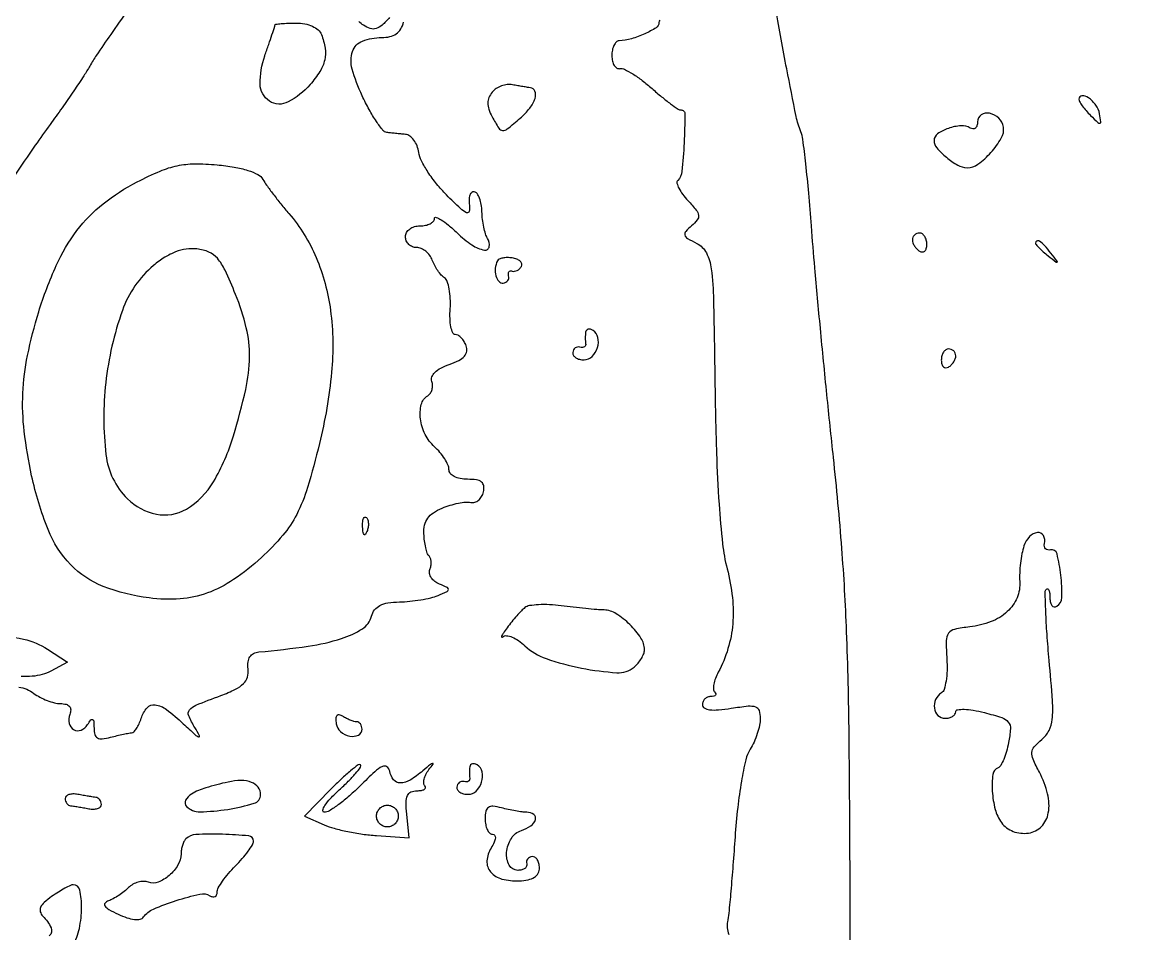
# Model space of a CAD drawing. Extents: x 0 to 5034, y 0 to 2560.
# Drawn here: x 2463.1 to 2616.8, y 1489.2 to 1615.1 of the extents above; entities that cross this region are included whole.
import ezdxf

# ---------------------------------------------------------------- set-up
doc = ezdxf.new("R2010")
doc.units = 0

msp = doc.modelspace()

# ---------------------------------------------------------------- linework, layer by layer
for points in [[(2456.480942, 1621, 0.000005), (2458.61724, 1624.110682, 0.000002), (2461.404255, 1628.169004, 0.000002), (2464.338546, 1632.441864, 0.000003), (2466.972495, 1636.277459, 0.003077)], [(2477.655059, 1616.795527, 0.00327), (2475.28993, 1613.426692, 0.002922), (2473.322871, 1610.549751, 0.019242), (2472.403002, 1609.067435, -0.015669), (2471.582445, 1607.723826, -0.004186), (2470.192378, 1605.638559, -0.004239), (2468.571762, 1603.294015, -0.004363), (2466.927042, 1601, 0.00569), (2464.875952, 1598.123103, 0.00175), (2461.846629, 1593.7375, 0.001751)], [(2577.207078, 1464.153047, 0.004349), (2577.401726, 1494.5, 0.001919), (2577.265129, 1516.806327, 0.007002), (2576.925941, 1530.956686, 0.0098), (2576.262895, 1542.461345, 0.007517), (2575.103502, 1555, -0.001673), (2574.197239, 1563.691706, -0.00143), (2573.299119, 1572.85625, -0.00144), (2572.530453, 1581.192485, -0.004108), (2572.059877, 1587, 0.004104), (2571.69411, 1591.514447, 0.005655), (2571.286464, 1595.5625, 0.003694), (2570.881572, 1598.947112, 0.066619), (2570.602053, 1600, -0.047702), (2569.959364, 1602.098412, -0.002755), (2568.645923, 1608.701059, -0.003987), (2567.136118, 1616.864533, -0.002452)], [(2462.612465, 1523.291061, -0.068321), (2463.692433, 1523.008886, -0.064248), (2464.681286, 1522.442291, 0.040739), (2465.513635, 1521.912061, 0.02985), (2466.511243, 1521.459253, 0.030418), (2467.514473, 1521.142764, 0.056973), (2468.356989, 1521.031803, -0.059049), (2469.127047, 1520.927142, -0.152669), (2469.597981, 1520.634477, -0.181808), (2469.770443, 1520.165022, -0.089937), (2469.650663, 1519.532025, 0.143745), (2469.550742, 1518.299207, 0.213963), (2470.175563, 1517.435424, 0.231053), (2471.190565, 1517.36542, 0.156486), (2472.096491, 1518.121885, -0.022348), (2472.550913, 1518.773037, -0.370609), (2472.790541, 1518.823356, -0.255655), (2472.949408, 1518.574054, -0.014643), (2472.984687, 1517.633369, 0.064246), (2473.106373, 1516.747567, 0.201963), (2473.468392, 1516.284369, 0.15776), (2474.12518, 1516.154038, 0.036213), (2475.25, 1516.369714, -0.006376), (2476.161478, 1516.601565, -0.007272), (2477.03958, 1516.799577, -0.006657), (2477.788625, 1516.946691, -0.040176), (2478.182612, 1516.986345, 0.201647), (2478.487541, 1517.121772, 0.043913), (2478.851173, 1517.583489, 0.039179), (2479.206969, 1518.233189, 0.028851), (2479.5, 1519, -0.103518), (2480.314824, 1520.444371, -0.249761), (2481.427507, 1520.86491, -0.13141), (2482.986142, 1520.225181, -0.025744), (2485.320358, 1518.25, 0.003261), (2486.959981, 1516.73099, 0.103042), (2487.430154, 1516.452118, 0.681264), (2487.548099, 1516.590817, 0.013468), (2486.912931, 1517.704522, -0.034115), (2486.061674, 1519.351515, -0.279044), (2486.171191, 1520.155362, -0.127895), (2487.046944, 1520.802969, -0.00601), (2490.5, 1522.143513, 0.021847), (2492.511877, 1522.998815, 0.082274), (2493.631385, 1523.780998, 0.130176), (2494.16401, 1524.673837, 0.097269), (2494.26179, 1525.820659, -0.056314), (2494.265293, 1526.783509, -0.114166), (2494.519031, 1527.492917, -0.134546), (2495.022989, 1527.946161, -0.09407), (2495.76179, 1528.156524, 0.013705), (2502.578236, 1528.959188, 0.040698), (2507.161345, 1530.012843, 0.064431), (2510.045949, 1531.35682, 0.189813), (2511.313926, 1533.092454, -0.099218), (2511.743531, 1533.973763, -0.111478), (2512.465344, 1534.578539, -0.081586), (2513.565822, 1534.934153, -0.032192), (2515.15638, 1535.070285, 0.019998), (2516.583114, 1535.157437, 0.016132), (2518.105312, 1535.361498, 0.016429), (2519.499851, 1535.641831, 0.039742), (2520.5, 1535.96295, 0.009412), (2521.735473, 1536.498367, 0.260713), (2521.936671, 1536.772605, 0.324619), (2521.787492, 1537.042535, 0.012816), (2520.692529, 1537.521707, -0.067922), (2520.038246, 1537.89851, -0.083154), (2519.559521, 1538.415774, -0.097481), (2519.326251, 1538.98904, -0.140542), (2519.373628, 1539.531277, 0.052878), (2519.515552, 1540.063176, 0.054304), (2519.540962, 1540.608187, 0.060025), (2519.453316, 1541.08492, 0.121512), (2519.2572, 1541.409467, -0.114877), (2519.016141, 1541.796843, -0.02489), (2518.798262, 1542.559925, -0.024716), (2518.630135, 1543.489492, -0.021444), (2518.544431, 1544.476348, -0.064952), (2518.647645, 1545.673901, -0.10045), (2519.065793, 1546.62059, -0.092515), (2519.850005, 1547.381222, -0.04827), (2521.056039, 1548.023212, -0.02514), (2522.158176, 1548.416093, -0.024517), (2523.30339, 1548.700152, -0.025287), (2524.331694, 1548.848783, -0.078682), (2525.028319, 1548.804097, 0.128585), (2525.573734, 1548.823012, 0.101384), (2526.096227, 1549.103391, 0.089694), (2526.515831, 1549.604302, 0.075917), (2526.763934, 1550.25, 0.085434), (2526.801191, 1551.080158, 0.19521), (2526.499981, 1551.617167, 0.134975), (2525.806223, 1551.915172, 0.034361), (2524.573324, 1552, -0.046384), (2523.553366, 1552.094824, -0.074191), (2522.728309, 1552.380669, -0.09943), (2522.191409, 1552.81469, -0.174941), (2522, 1553.345012, 0.105367), (2521.863329, 1553.98636, 0.036283), (2521.4125, 1554.826608, 0.034148), (2520.765355, 1555.70814, 0.033439), (2520, 1556.5, -0.095251), (2518.722556, 1558.196879, -0.081132), (2518.073448, 1560.344883, -0.093181), (2518.18083, 1562.321681, -0.196764), (2519.068174, 1563.542134, 0.104231), (2519.43774, 1563.894295, 0.08171), (2519.673528, 1564.396778, 0.07824), (2519.742325, 1564.969636, 0.08263), (2519.628965, 1565.524518, -0.188717), (2519.633036, 1566.137529, -0.105936), (2520.053894, 1566.765043, -0.071874), (2520.877303, 1567.359669, -0.036644), (2522.050716, 1567.867835, 0.032309), (2523.360053, 1568.421452, 0.092898), (2524.142195, 1569.015897, 0.145214), (2524.46224, 1569.683138, 0.132068), (2524.382936, 1570.444468, 0.048214), (2524.086075, 1571.039509, 0.053838), (2523.689842, 1571.543063, 0.061151), (2523.259138, 1571.887378, 0.138944), (2522.861686, 1572, -0.305729), (2522.520085, 1572.230411, -0.048574), (2522.279342, 1573.046361, -0.039869), (2522.152117, 1574.19682, -0.024427), (2522.177242, 1575.562081, 0.027938), (2522.193341, 1576.97622, 0.034933), (2522.043661, 1578.279877, 0.03751), (2521.768798, 1579.316712, 0.163562), (2521.385626, 1579.812081, -0.065891), (2520.944078, 1580.199161, -0.029221), (2520.467456, 1580.811986, -0.028296), (2520.031427, 1581.529561, -0.034008), (2519.708443, 1582.25, 0.070965), (2519.347163, 1582.919005, 0.064307), (2518.802592, 1583.485938, 0.067826), (2518.165065, 1583.869505, 0.101897), (2517.531385, 1584, -0.096942), (2516.946902, 1584.114397, -0.097427), (2516.449844, 1584.440625, -0.098422), (2516.117025, 1584.927588, -0.101174), (2516, 1585.5, -0.130775), (2516.153209, 1586.075754, -0.10214), (2516.583333, 1586.5625, -0.08892), (2517.230589, 1586.888136, -0.072314), (2518, 1587, 0.048462), (2518.765397, 1587.07436, 0.068462), (2519.4125, 1587.296305, 0.088646), (2519.848382, 1587.623523, 0.189732), (2520, 1588.008698, -0.515114), (2520.231271, 1588.173618, -0.058206), (2520.918723, 1587.84311, -0.033708), (2521.926273, 1587.10568, -0.01588), (2523.127569, 1586.028523, 0.040252), (2525.175739, 1584.364555, 0.106408), (2526.913276, 1583.650762, 0.420083), (2527.563797, 1584.112848, 0.179735), (2527.331098, 1585.27329, -0.064979), (2527.056455, 1585.88207, -0.022196), (2526.816614, 1586.822781, -0.021634), (2526.641182, 1587.896254, -0.023327), (2526.564786, 1588.954192, 0.036782), (2526.466523, 1589.94376, 0.049257), (2526.225281, 1590.812256, 0.058917), (2525.888729, 1591.447698, 0.193424), (2525.5, 1591.704552, 0.231718), (2525.147627, 1591.613213, 0.130278), (2524.891415, 1591.240848, 0.081555), (2524.777433, 1590.617387, 0.044356), (2524.832478, 1589.838741, -0.09559), (2524.806215, 1589.001827, -0.47458), (2524.44159, 1588.819985, -0.083955), (2523.59851, 1589.385834, -0.006692), (2521.667545, 1591.265789, -0.02601), (2520.304296, 1592.778757, -0.025668), (2519.099072, 1594.431553, -0.026551), (2518.198052, 1595.98482, -0.083195), (2517.835067, 1597.1316, 0.057875), (2517.595233, 1598.047292, 0.065302), (2517.157801, 1598.843836, 0.075004), (2516.598517, 1599.406544, 0.138168), (2516, 1599.63465, -0.001023), (2515.346806, 1599.694633, -0.000754), (2514.62365, 1599.763631, -0.000761), (2513.940098, 1599.830942, -0.001704), (2513.420937, 1599.88465, -0.20164), (2512.879234, 1600.183714, -0.019489), (2511.976063, 1601.423894, -0.022328), (2510.986453, 1603.053234, -0.015787), (2510.017494, 1604.962649, -0.039856), (2508.634861, 1608.654282, -0.151805), (2508.689849, 1611.084996, -0.22318), (2510.045173, 1612.502181, -0.092398), (2512.716064, 1613, 0.05761), (2513.844718, 1613.130476, 0.095553), (2514.716627, 1613.520594, 0.102308), (2515.341701, 1614.184012, 0.074126), (2515.741704, 1615.120277, -0.088293)], [(2513.81579, 1615.787604, -0.029334), (2512.757698, 1614.703165, -0.111861), (2511.940919, 1614.23957, -0.150869), (2511.144648, 1614.24437, -0.069407), (2510.198494, 1614.694546, -0.043651), (2509.564768, 1615.196552, -0.050851)], [(2551.139527, 1615.423493, 0.188915), (2551, 1615.067388, -0.256544), (2550.611294, 1614.359667, -0.034241), (2549.060528, 1613.51685, -0.037827), (2547.200246, 1612.829871, -0.057317), (2545.5, 1612.549157, 0.185648), (2545.117849, 1612.380222, 0.083554), (2544.79375, 1611.92694, 0.065774), (2544.573774, 1611.26898, 0.047859), (2544.5, 1610.5, 0.054807), (2544.58248, 1609.749809, 0.084878), (2544.828664, 1609.148096, 0.115843), (2545.193073, 1608.785844, 0.185613), (2545.618855, 1608.706285, -0.162425), (2546.242967, 1608.618517, -0.023451), (2547.381728, 1607.983565, -0.024558), (2548.699142, 1607.073263, -0.018771), (2550.048964, 1605.956285, 0.009869), (2551.368952, 1604.823816, 0.013794), (2552.595517, 1603.868409, 0.010111), (2553.643105, 1603.13005, 0.149532), (2554.068238, 1603, -0.417672), (2554.597803, 1602.464153, -0.009275), (2554.476289, 1598.46042, -0.012232), (2554.186482, 1594.516642, -0.173609), (2553.591585, 1593.258251, 0.269857), (2553.491449, 1592.879151, 0.051628), (2553.760831, 1592.188885, 0.042448), (2554.285898, 1591.351557, 0.02732), (2555.024165, 1590.474278, -0.017856), (2556.157669, 1589.177932, -0.136984), (2556.477042, 1588.444121, -0.207848), (2556.299748, 1587.807563, -0.049184), (2555.506708, 1587.005567, 0.035074), (2554.700471, 1586.234902, 0.261949), (2554.586441, 1585.737707, 0.189139), (2554.948607, 1585.271833, 0.018488), (2556.223397, 1584.576801, -0.159388), (2557.553029, 1583.265898, -0.088365), (2558.233448, 1581.06709, -0.025962), (2558.545061, 1576.741711, -0.001719), (2558.751809, 1564.263167, 0.004802), (2558.948415, 1555.616002, 0.008831), (2559.300282, 1548.584338, 0.010238), (2559.784488, 1543.104663, 0.036565), (2560.419974, 1539.645931, -0.036365), (2561.150092, 1535.681086, -0.048832), (2561.193256, 1532.030443, -0.051822), (2560.539084, 1528.616363, -0.049673), (2559.191573, 1525.357957, 0.033744), (2558.808703, 1524.509587, 0.044718), (2558.58522, 1523.692871, 0.051952), (2558.535202, 1523.017387, 0.191153), (2558.70185, 1522.631483, -0.121201), (2558.846939, 1522.391713, -0.256938), (2558.805127, 1522.185498, -0.163966), (2558.57078, 1522.044157, -0.054473), (2558.166667, 1522, 0.095631), (2557.721362, 1521.914044, 0.097079), (2557.342708, 1521.668706, 0.098705), (2557.089208, 1521.302551, 0.102554), (2557, 1520.872192, 0.271461), (2557.263156, 1520.423208, 0.097572), (2557.99489, 1520.183984, 0.052431), (2559.221254, 1520.163527, 0.017621), (2561, 1520.384009, -0.012435), (2563.326147, 1520.696872, -0.112254), (2564.339598, 1520.580072, -0.237497), (2564.83572, 1520.064448, -0.075084), (2565, 1518.976634, -0.052956), (2564.899834, 1518.033538, -0.02686), (2564.586461, 1516.880338, -0.026342), (2564.131275, 1515.712705, -0.035469), (2563.592207, 1514.714817, 0.08511), (2562.990143, 1513.276357, 0.014023), (2562.394101, 1510.313757, 0.014642), (2561.875819, 1506.667921, 0.01096), (2561.511123, 1502.627112, -0.002153), (2561.22703, 1498.709868, -0.002758), (2560.930086, 1495.106434, -0.002129), (2560.651733, 1492.089198, -0.023505), (2560.478596, 1490.88886, 0.076444), (2560.447678, 1490.068324, 0.050681), (2560.650233, 1489.1461, 0.049996)], [(2322.927894, 1251.294968, 0.000022), (2409.49966, 1250.401181, 0.000401)], [(2458.478023, 1530.586823, -0.039366), (2463.254437, 1529.936135, -0.091744), (2466.571233, 1528.545284), (2469.32218, 1526.742793), (2467.017141, 1525.509173, -0.057466), (2465.825115, 1525.037769, -0.044069), (2464.444387, 1524.795491, -0.041092), (2462.9416, 1524.790256, -0.035808)], [(2470.057885, 1487.592154, 0.074406), (2470.960832, 1489.988487, 0.05157), (2471.275631, 1492.871417, 0.057145), (2471.013981, 1495.274529, 0.350415), (2470.105929, 1496, 0.111322), (2469.724855, 1495.914091, 0.013776), (2468.961541, 1495.525379, 0.015712), (2468.069912, 1495.002977, 0.012402), (2467.138236, 1494.384271, 0.029806), (2466.110812, 1493.569275, 0.104233), (2465.613332, 1492.89108, 0.176795), (2465.567219, 1492.278958, 0.128352), (2465.915729, 1491.684271, -0.086021), (2467.04861, 1490.076342, -0.341687), (2466.806004, 1488.972475, -0.167314)]]:
    msp.add_lwpolyline(points, format="xyb")
for points in [[(2504.393011, 1613.418213, -0.053053), (2504.898386, 1611.521524, -0.094846), (2504.842554, 1609.914582, -0.085874), (2504.184029, 1608.335867, -0.037315), (2502.819665, 1606.507606, -0.09298), (2499.791177, 1604.109902, -0.269521), (2497.220629, 1604.218669, -0.253164), (2495.926819, 1606.553191, -0.086653), (2496.574755, 1610.5, 0.001501), (2497.110542, 1612.051122, 0.002302), (2497.56449, 1613.398438, 0.000771), (2497.949662, 1614.565274, 0.064374), (2497.984944, 1614.75, -0.364214), (2498.079766, 1614.850023, -0.006941), (2498.845399, 1614.926563, -0.013338), (2499.782732, 1614.982007, -0.008102), (2500.893011, 1615, -0.045569), (2502.100576, 1614.889716, -0.060653), (2503.151366, 1614.560857, -0.071717), (2503.945145, 1614.054691, -0.124016)], [(2527.974294, 1605.469026, 0.072013), (2527.519238, 1604.725054, 0.101009), (2527.362053, 1603.964619, 0.085096), (2527.506683, 1603.108127, 0.038602), (2527.96579, 1602.063922, 0.016161), (2528.883284, 1600.475205, 0.245815), (2529.413502, 1600.162622, 0.184534), (2530.062274, 1600.373552, 0.008786), (2531.84699, 1601.867295, 0.047534), (2533.158149, 1603.243084, 0.086367), (2533.892674, 1604.606865, 0.169925), (2533.878048, 1605.588612, 0.286906), (2533.25, 1606.076511, -0.012191), (2532.851167, 1606.12705, -0.003256), (2532.219083, 1606.227072, -0.003299), (2531.501964, 1606.350207, -0.0034), (2530.793688, 1606.481615, 0.077447), (2530.058443, 1606.507846, 0.05653), (2529.261637, 1606.319712, 0.056494), (2528.526623, 1605.957679, 0.077035)], [(2609, 1604.511905, 0.132808), (2609.094336, 1604.163009, 0.022422), (2609.472306, 1603.577173, 0.02315), (2609.992253, 1602.912881, 0.018752), (2610.60785, 1602.249293, 0.006239), (2611.617479, 1601.264551, 0.241811), (2611.910059, 1601.178536, 0.40204), (2612.048229, 1601.373026, 0.011149), (2611.85785, 1602.487855, 0.110844), (2611.337863, 1603.677006, 0.080561), (2610.304799, 1604.692886, 0.164973), (2609.426071, 1604.954378, 0.403195)], [(2595, 1601.352499, -0.071814), (2594.925423, 1600.835937, -0.147478), (2594.703621, 1600.497107, -0.189044), (2594.374557, 1600.386354, -0.126813), (2593.991051, 1600.505531, 0.156977), (2592.724386, 1600.818408, 0.06542), (2590.979071, 1600.464787, 0.068389), (2589.4813, 1599.70938, 0.2466), (2589, 1598.792855, 0.178313), (2589.381403, 1597.757384, 0.043888), (2590.69532, 1596.464729, 0.044859), (2592.266119, 1595.390404, 0.120643), (2593.561439, 1595.031803, 0.168723), (2595.057719, 1595.501789, 0.050237), (2596.853749, 1597.13854, 0.050222), (2598.285813, 1599.098471, 0.170726), (2598.584001, 1600.628621, 0.163747), (2597.955751, 1601.864375, 0.145144), (2596.676378, 1602.542787, 0.200197), (2595.511438, 1602.311638, 0.249956)], [(2496.313613, 1593.404087, 0.028231), (2496.817164, 1592.612658, 0.007197), (2497.722349, 1591.390513, 0.007312), (2498.798045, 1590.022962, 0.00735), (2499.911411, 1588.689888, -0.078442), (2503.668339, 1582.616411, -0.066557), (2505.642375, 1575.327685, -0.057075), (2505.792502, 1566.771876, -0.036097), (2504.115457, 1556.922054, -0.012528), (2502.466178, 1550.86537, -0.045065), (2500.978626, 1547.151641, -0.058002), (2499.059646, 1544.266459, -0.031583), (2496.106251, 1541.195879, -0.036045), (2492.256464, 1538.14809, -0.063072), (2488.639541, 1536.303488, -0.068031), (2484.874798, 1535.501931, -0.049671), (2480.594737, 1535.610386, -0.061648), (2474.243379, 1537.216832, -0.109068), (2469.767303, 1540.201847, -0.096957), (2466.634627, 1545.067202, -0.041436), (2464.36856, 1552.5, -0.024233), (2463.350176, 1558.629493, -0.039932), (2463.159328, 1563.875757, -0.039882), (2463.804932, 1569.090272, -0.0241), (2465.352379, 1575.123002, -0.030835), (2467.774544, 1581.539806, -0.056551), (2470.622906, 1586.339701, -0.063001), (2474.236958, 1590.034234, -0.049285), (2478.957826, 1593.074047, -0.017742), (2482.127332, 1594.558878, -0.048239), (2484.488695, 1595.305477, -0.051815), (2486.851168, 1595.557528, -0.02312), (2489.980283, 1595.421381, -0.019322), (2492.350137, 1595.115522, -0.035357), (2494.242876, 1594.656997, -0.043925), (2495.617719, 1594.081945, -0.145168)], [(2586, 1585.059017, 0.089642), (2586.073302, 1584.653442, 0.053229), (2586.29375, 1584.2129, 0.051032), (2586.617485, 1583.806203, 0.06081), (2587, 1583.5, 0.139169), (2587.379648, 1583.392057, 0.191142), (2587.70625, 1583.521475, 0.138808), (2587.926733, 1583.889346, 0.066118), (2588, 1584.440983, 0.062283), (2587.925455, 1585.037096, 0.080552), (2587.70625, 1585.542039, 0.097988), (2587.381379, 1585.879982, 0.153634), (2587, 1586, 0.092995), (2586.618268, 1585.928382, 0.096318), (2586.29375, 1585.723586, 0.099231), (2586.076556, 1585.418051, 0.105429)], [(2481.214988, 1581.527447, 0.13348), (2476.898959, 1575.2979, 0.057174), (2474.608637, 1565.349804, 0.057584), (2474.638284, 1555.403518, 0.16841), (2477.590466, 1549.318625, 0.148911), (2481.598276, 1547.182196, 0.184267), (2485.737502, 1547.894196, 0.127205), (2489.481101, 1551.656143, 0.059531), (2492.245742, 1558, 0.01743), (2493.932795, 1564.413938, 0.051922), (2494.469551, 1568.918614, 0.063329), (2494.020933, 1572.920179, 0.036727), (2492.535718, 1577.532018, 0.012412), (2491.088384, 1580.86387, 0.067734), (2490.030409, 1582.514881, 0.117051), (2488.853496, 1583.377701, 0.074176), (2487.198402, 1583.802943, 0.060215), (2485.71316, 1583.777878, 0.056623), (2484.243835, 1583.402253, 0.050547), (2482.75623, 1582.657019, 0.033533)], [(2603, 1584.622445, 0.184603), (2603.08115, 1584.410139, 0.013803), (2603.514062, 1583.952641, 0.017649), (2604.079598, 1583.425681, 0.012436), (2604.75, 1582.872445, 0.001576), (2605.879507, 1581.99236, 0.377591), (2606, 1582, 0.377591), (2606.00764, 1582.120493, 0.001576), (2605.127555, 1583.25, 0.017685), (2604.23668, 1584.306759, 0.065617), (2603.573889, 1584.869516, 0.241985), (2603.193395, 1584.90695, 0.307699)], [(2528.689105, 1582.160933, 0.088272), (2528.40368, 1581.143033, 0.089303), (2528.488704, 1580.093507, 0.116721), (2528.892995, 1579.338014, 0.241199), (2529.5, 1579.1, 0.093907), (2529.862485, 1579.206961, 0.113761), (2530.132812, 1579.435, 0.119228), (2530.267928, 1579.749164, 0.11039), (2530.25, 1580.1, -0.074377), (2530.209901, 1580.425793, -0.158734), (2530.29375, 1580.662188, -0.195368), (2530.48449, 1580.773747, -0.116802), (2530.75, 1580.75, 0.119775), (2531.074255, 1580.722915, 0.082027), (2531.426562, 1580.839185, 0.074647), (2531.752654, 1581.077679, 0.071471), (2532, 1581.404671, 0.190302), (2532.047174, 1581.76891, 0.144347), (2531.840229, 1582.118872, 0.097128), (2531.386068, 1582.401342, 0.054312), (2530.753971, 1582.565604, 0.037204), (2530.062215, 1582.615048, 0.047663), (2529.427179, 1582.55244, 0.05567), (2528.93331, 1582.397093, 0.178187)], [(2540.881579, 1572.309017, 0.022289), (2540.844744, 1571.944741, 0.014052), (2540.83273, 1571.517336, 0.014106), (2540.844631, 1571.095576, 0.025051), (2540.881579, 1570.75, -0.12901), (2540.854957, 1570.484671, -0.162681), (2540.700839, 1570.29375, -0.133789), (2540.435117, 1570.210642, -0.077171), (2540.1, 1570.25, 0.11039), (2539.749164, 1570.267928, 0.119228), (2539.435, 1570.132812, 0.113761), (2539.206961, 1569.862485, 0.093907), (2539.1, 1569.5, 0.168696), (2539.191038, 1569.119049, 0.108012), (2539.515435, 1568.79375, 0.084061), (2540.029171, 1568.574199, 0.059104), (2540.654671, 1568.5, 0.197179), (2541.770248, 1568.957733, 0.123534), (2542.513587, 1570.180419, 0.126021), (2542.583739, 1571.590598, 0.206932), (2541.910933, 1572.555046, 0.072163), (2541.553783, 1572.710062, 0.125664), (2541.2328, 1572.715008, 0.160215), (2540.999675, 1572.571325, 0.139745)], [(2590, 1568.440983, 0.066118), (2590.073267, 1567.889346, 0.138808), (2590.29375, 1567.521475, 0.191142), (2590.620352, 1567.392057, 0.139169), (2591, 1567.5, 0.06081), (2591.382515, 1567.806203, 0.051032), (2591.70625, 1568.2129, 0.053229), (2591.926698, 1568.653442, 0.089642), (2592, 1569.059017, 0.105429), (2591.923444, 1569.418051, 0.099231), (2591.70625, 1569.723586, 0.096318), (2591.381732, 1569.928382, 0.092995), (2591, 1570, 0.153634), (2590.618621, 1569.879982, 0.097988), (2590.29375, 1569.542039, 0.080552), (2590.074545, 1569.037096, 0.062283)], [(2510.683114, 1544.8125, -0.054073), (2510.461564, 1544.395823, -0.470617), (2510.279315, 1544.37858, -0.168741), (2510.137993, 1544.670344, -0.018894), (2510.078947, 1545.416667, -0.028489), (2510.089945, 1546.112848, -0.077125), (2510.200665, 1546.592839, -0.208169), (2510.385309, 1546.77538, -0.296942), (2510.604167, 1546.729167, -0.126455), (2510.797407, 1546.402231, -0.060344), (2510.876576, 1545.916927, -0.05415), (2510.839148, 1545.359369, -0.051402)], [(2601.413605, 1542.805047, 0.031642), (2601.136194, 1541.735154, 0.018084), (2600.931026, 1540.415836, 0.01801), (2600.820162, 1539.068419, 0.028389), (2600.832558, 1537.908437, -0.115493), (2600.460118, 1535.636949, -0.110339), (2599.116011, 1533.723107, -0.093904), (2596.875092, 1532.344634, -0.062302), (2593.934245, 1531.625665, 0.024673), (2591.829198, 1531.275866, 0.186334), (2591.002526, 1530.731364, 0.15628), (2590.678773, 1529.720172, 0.016034), (2590.760758, 1527.179578, -0.024062), (2590.786627, 1525.583734, -0.03182), (2590.648008, 1524.137003, -0.03308), (2590.386704, 1522.996775, -0.18347), (2590.010758, 1522.506649, 0.148739), (2589.215521, 1521.603433, 0.142253), (2589.040064, 1520.393294, 0.164054), (2589.538926, 1519.396038, 0.197964), (2590.5, 1519, 0.057653), (2591.073713, 1519.066374, 0.076889), (2591.559375, 1519.262515, 0.095773), (2591.884838, 1519.552768, 0.164346), (2592, 1519.89367, -0.368608), (2592.247571, 1520.18386, -0.046515), (2593.136543, 1520.241915, -0.03615), (2594.40483, 1520.114639, -0.019075), (2595.953055, 1519.783947, -0.016313), (2598.355023, 1519.09013, -0.145601), (2599.250433, 1518.473606, -0.188848), (2599.543642, 1517.543352, -0.031104), (2599.294541, 1515.640277, -0.022116), (2598.998771, 1514.413435, -0.028858), (2598.615433, 1513.32454, -0.029088), (2598.204826, 1512.48388, -0.171946), (2597.841486, 1512.166667, 0.272308), (2597.117857, 1511.237953, 0.047905), (2597.038492, 1508.93519, 0.048441), (2597.439, 1506.422955, 0.094397), (2598.306028, 1504.59616, 0.074966), (2599.012304, 1503.883677, 0.068412), (2599.918719, 1503.38436, 0.06589), (2600.958796, 1503.135, 0.061062), (2602.056028, 1503.15503, 0.167975), (2603.832251, 1504.064158, 0.148562), (2604.777016, 1505.92443, 0.105659), (2604.683439, 1508.553034, 0.059616), (2603.539159, 1511.545669, -0.017109), (2602.66922, 1513.346169, -0.123018), (2602.50628, 1514.289335, -0.165197), (2602.834249, 1515.062527, -0.037651), (2603.872887, 1516.063473, 0.100454), (2604.873269, 1517.30333, 0.09663), (2605.32877, 1518.852296, 0.041353), (2605.356016, 1521.402442, 0.00501), (2604.896339, 1526.996046, -0.00523), (2604.599969, 1530.622044, -0.008126), (2604.427969, 1533.755174, -0.003361), (2604.343118, 1536.416792, -0.205456), (2604.515906, 1536.849239, -0.34182), (2604.697612, 1536.872378, -0.1683), (2604.857797, 1536.684211, -0.066513), (2604.966537, 1536.237808, -0.026533), (2605, 1535.60765, 0.055158), (2605.068514, 1534.988477, 0.119237), (2605.27897, 1534.561299, 0.189514), (2605.590041, 1534.390919, 0.171677), (2605.949686, 1534.468904, 0.254048), (2606.647191, 1535.688106, 0.033289), (2606.509713, 1538.777366, 0.034441), (2605.977486, 1541.704154, 0.407869), (2605.082208, 1542.25, -0.103618), (2604.689096, 1542.241929, -0.157403), (2604.391336, 1542.403906, -0.151736), (2604.237555, 1542.714949, -0.094443), (2604.25, 1543.125, 0.181659), (2604.093601, 1544.228994, 0.304684), (2603.294345, 1544.644252, 0.177525), (2602.173812, 1544.083889, 0.110123)], [(2532.5, 1534.281535, 0.034372), (2532.017034, 1533.847493, 0.011109), (2531.362809, 1533.142076, 0.011018), (2530.667996, 1532.323019, 0.012153), (2530.032968, 1531.5, 0.009444), (2529.520038, 1530.772295, 0.040447), (2529.259149, 1530.310499, 0.489057), (2529.306535, 1530.218656, 0.226091), (2529.458781, 1530.259146, -0.210508), (2529.954107, 1530.406788, -0.066537), (2530.717442, 1530.205234, -0.053225), (2531.605716, 1529.722986, -0.037633), (2532.489801, 1529.009581, 0.106062), (2535.416965, 1527.243571, 0.034587), (2540.316653, 1525.927677, 0.031619), (2545.194832, 1525.289856, 0.192195), (2547.570718, 1526.05869, 0.045219), (2548.117593, 1526.60306, 0.04056), (2548.580148, 1527.256154, 0.042855), (2548.898003, 1527.914987, 0.091215), (2549, 1528.469435, 0.146337), (2548.519003, 1530.077694, 0.053143), (2546.992506, 1531.937024, 0.053108), (2545.093074, 1533.445209, 0.135374), (2543.425162, 1533.953592, -0.013668), (2542.421152, 1534.00794, -0.004061), (2540.890516, 1534.145354, -0.004071), (2539.17262, 1534.327791, -0.004385), (2537.5, 1534.534081, 0.020636), (2535.895276, 1534.67925, 0.02486), (2534.38125, 1534.678103, 0.024712), (2533.130295, 1534.55274, 0.129234)], [(2506.433114, 1518.254763, 0.181578), (2507.03642, 1517.163348, 0.125162), (2508.316778, 1516.532891, 0.169014), (2509.493263, 1516.68232, 0.28474), (2510, 1517.5, 0.073145), (2509.94363, 1517.883267, 0.086253), (2509.779687, 1518.210748, 0.098296), (2509.536062, 1518.43258, 0.131305), (2509.25, 1518.515313, -0.065573), (2508.882319, 1518.571399, -0.023405), (2508.378912, 1518.743341, -0.022752), (2507.837806, 1518.985913, -0.024934), (2507.337785, 1519.270076, 0.088328), (2506.862712, 1519.465604, 0.270633), (2506.544142, 1519.362024, 0.178028), (2506.389263, 1518.969101, 0.042234)], [(2505.709754, 1509.214808), (2502.049462, 1505.466329), (2504.774731, 1504.285473, 0.036371), (2506.134048, 1503.810483, 0.015251), (2508.021327, 1503.36269, 0.014994), (2510.077421, 1503.004505, 0.018855), (2512, 1502.802309), (2516.5, 1502.5), (2516.174634, 1505.75, -0.022818), (2516.085256, 1507.398905, -0.105283), (2516.275288, 1508.330284, -0.186467), (2516.761645, 1508.822153, -0.105978), (2517.5913, 1509, 0.036125), (2518.216283, 1509.045214, 0.100612), (2518.628326, 1509.193285, 0.237236), (2518.764465, 1509.410718, 0.223341), (2518.675343, 1509.657991, -0.187411), (2518.513033, 1510.026509, -0.072837), (2518.570213, 1510.590349, -0.058711), (2518.821438, 1511.250225, -0.043635), (2519.241443, 1511.907991, 0.009064), (2519.809253, 1512.674838, 0.675547), (2519.748178, 1512.770328, 0.126555), (2519.463701, 1512.637012, 0.003459), (2518.404026, 1511.75, -0.038462), (2516.630004, 1510.464765, -0.136203), (2515.29119, 1510.080743, -0.23071), (2514.363854, 1510.522864, -0.12113), (2513.817223, 1511.710566, 0.198429), (2513.431172, 1512.297213, 0.270493), (2512.813315, 1512.339703, 0.071877), (2511.745773, 1511.604353, 0.009676), (2509.777233, 1509.710566, -0.016358), (2508.262471, 1508.291801, -0.02119), (2506.779666, 1507.09859, -0.019482), (2505.488653, 1506.222418, -0.146062), (2504.783333, 1506.029313, -0.476191), (2504.577456, 1506.295066, -0.090643), (2504.85971, 1506.943571, -0.041993), (2505.649181, 1507.929407, -0.018431), (2506.845465, 1509.100515, 0.012043), (2508.098632, 1510.296349, 0.020036), (2509.087632, 1511.369416, 0.015065), (2509.801057, 1512.261715, 0.373474), (2509.780488, 1512.552845, 0.372681), (2509.479407, 1512.574538, 0.01132), (2508.415403, 1511.741604, 0.017225), (2507.142686, 1510.622485, 0.010397)], [(2524.881579, 1512.309017, 0.022289), (2524.844744, 1511.944741, 0.014052), (2524.83273, 1511.517336, 0.014106), (2524.844631, 1511.095576, 0.025051), (2524.881579, 1510.75, -0.12901), (2524.854957, 1510.484671, -0.162681), (2524.700839, 1510.29375, -0.133789), (2524.435117, 1510.210642, -0.077171), (2524.1, 1510.25, 0.11039), (2523.749164, 1510.267928, 0.119228), (2523.435, 1510.132812, 0.113761), (2523.206961, 1509.862485, 0.093907), (2523.1, 1509.5, 0.168696), (2523.191038, 1509.119049, 0.108012), (2523.515435, 1508.79375, 0.084061), (2524.029171, 1508.574199, 0.059104), (2524.654671, 1508.5, 0.197179), (2525.770248, 1508.957733, 0.123534), (2526.513587, 1510.180419, 0.126021), (2526.583739, 1511.590598, 0.206932), (2525.910933, 1512.555046, 0.072163), (2525.553783, 1512.710062, 0.125664), (2525.2328, 1512.715008, 0.160215), (2524.999675, 1512.571325, 0.139745)], [(2491.5, 1510.194763, 0.019186), (2488.41381, 1509.39665, 0.059542), (2486.44545, 1508.540264, 0.143124), (2485.629763, 1507.677162, 0.325364), (2485.761979, 1506.838021, 0.20319), (2487.60703, 1506.09149, 0.035047), (2491.447114, 1506.424529, 0.033704), (2495.110554, 1507.258986, 0.331238), (2496, 1508.454284, 0.162992), (2495.659821, 1509.470106, 0.139765), (2494.756169, 1510.15249, 0.096881), (2493.323198, 1510.407173, 0.049398)], [(2469, 1507.911516, 0.079365), (2469.056544, 1507.557528, 0.083317), (2469.220313, 1507.245283, 0.09005), (2469.463735, 1507.022171, 0.115664), (2469.75, 1506.923489, -0.012203), (2470.151063, 1506.872658, -0.003168), (2470.79375, 1506.771045, -0.003219), (2471.525, 1506.645835, -0.003281), (2472.25, 1506.511973, 0.048877), (2472.920025, 1506.450515, 0.078166), (2473.485938, 1506.543133, 0.110575), (2473.862172, 1506.767889, 0.205848), (2474, 1507.088484, 0.079365), (2473.943456, 1507.442472, 0.083317), (2473.779687, 1507.754717, 0.09005), (2473.536265, 1507.977829, 0.115664), (2473.25, 1508.076511, -0.012203), (2472.848937, 1508.127342, -0.003168), (2472.20625, 1508.228955, -0.003219), (2471.475, 1508.354165, -0.003281), (2470.75, 1508.488027, 0.048877), (2470.079975, 1508.549485, 0.078166), (2469.514062, 1508.456867, 0.110575), (2469.137828, 1508.232111, 0.205848)], [(2515, 1505.5, -0.099038), (2514.885486, 1504.927543, -0.097945), (2514.559375, 1504.440625, -0.097945), (2514.072457, 1504.114514, -0.099038), (2513.5, 1504, -0.099038), (2512.927543, 1504.114514, -0.097945), (2512.440625, 1504.440625, -0.097945), (2512.114514, 1504.927543, -0.099038), (2512, 1505.5, -0.099038), (2512.114514, 1506.072457, -0.097945), (2512.440625, 1506.559375, -0.097945), (2512.927543, 1506.885486, -0.099038), (2513.5, 1507, -0.099038), (2514.072457, 1506.885486, -0.097945), (2514.559375, 1506.559375, -0.097945), (2514.885486, 1506.072457, -0.099038)], [(2527, 1505.116631, 0.045683), (2527.074177, 1504.306458, 0.065601), (2527.296239, 1503.62176, 0.085627), (2527.623178, 1503.15939, 0.198676), (2528.008474, 1503, -0.239035), (2528.315421, 1502.844366, -0.184782), (2528.415764, 1502.477271, -0.085137), (2528.249587, 1501.873253, -0.029985), (2527.818638, 1501.081201, 0.125716), (2527.250918, 1499.297394, 0.193825), (2527.761017, 1497.78299, 0.153157), (2529.327511, 1496.802957, 0.07485), (2531.694389, 1496.551905, 0.038938), (2532.943467, 1496.704526, 0.09209), (2533.809672, 1497.0536, 0.129391), (2534.316109, 1497.600835, 0.12295), (2534.5, 1498.337361, 0.058802), (2534.425821, 1498.965924, 0.083779), (2534.20625, 1499.482225, 0.107838), (2533.880955, 1499.808354, 0.169471), (2533.5, 1499.9, 0.093907), (2533.137515, 1499.793039, 0.113761), (2532.867188, 1499.565, 0.119228), (2532.732072, 1499.250836, 0.11039), (2532.75, 1498.9, -0.174153), (2532.724675, 1498.557939, -0.132778), (2532.485937, 1498.264375, -0.096791), (2532.055531, 1498.066439, -0.059585), (2531.5, 1498, -0.278828), (2530.320358, 1498.713288, -0.144435), (2529.97239, 1500.463775, -0.115177), (2530.620557, 1502.419668, -0.180451), (2532, 1503.5, 0.073647), (2533.309945, 1504.139836, 0.171514), (2533.944356, 1505.010525, 0.322319), (2533.703322, 1505.705934, 0.151803), (2532.75, 1506.013655, -0.030524), (2532.11775, 1506.059225, -0.010353), (2531.20625, 1506.200423, -0.010252), (2530.203105, 1506.398443, -0.011611), (2529.25, 1506.630286, 0.036755), (2528.086359, 1506.852099, 0.178633), (2527.444534, 1506.695948, 0.199953), (2527.10044, 1506.175195, 0.047336)], [(2485.666667, 1502.333333, 0.081012), (2485.410799, 1501.97774, 0.037689), (2485.195833, 1501.449851, 0.036059), (2485.049166, 1500.848654, 0.041824), (2485, 1500.261905, -0.134483), (2484.583361, 1498.740884, -0.080531), (2483.374624, 1497.29247, -0.085076), (2481.846485, 1496.366257, -0.187544), (2480.50324, 1496.360383, 0.095173), (2479.854129, 1496.476245, 0.062876), (2479.101519, 1496.371162, 0.060339), (2478.364689, 1496.072713, 0.070119), (2477.761082, 1495.618225, -0.030358), (2477.156489, 1495.082906, -0.020644), (2476.40984, 1494.546792, -0.020849), (2475.643335, 1494.087588, -0.038738), (2474.982143, 1493.791826, 0.131538), (2474.509073, 1493.464866, 0.345363), (2474.493855, 1493.078716, 0.109778), (2475.037832, 1492.595389, 0.017237), (2476.321613, 1491.937967, 0.029177), (2477.529789, 1491.454746, 0.053847), (2478.562274, 1491.229768, 0.073845), (2479.351724, 1491.261732, 0.192846), (2479.821613, 1491.562189, -0.137871), (2481.180032, 1492.651515, -0.022897), (2484.351894, 1493.83132, -0.020442), (2487.608848, 1494.730733, -0.198064), (2488.99417, 1494.503603, 0.086559), (2489.378303, 1494.349781, 0.165421), (2489.704538, 1494.38901, 0.179317), (2489.921844, 1494.61384, 0.103751), (2490, 1494.986438, -0.128073), (2490.150929, 1495.566006, -0.024227), (2490.734375, 1496.500846, -0.024456), (2491.542903, 1497.552774, -0.0203), (2492.5, 1498.590909, 0.017608), (2493.457237, 1499.618051, 0.022135), (2494.265625, 1500.636932, 0.021006), (2494.856848, 1501.530648, 0.136446), (2495, 1502.045455, 0.386207), (2494.361769, 1502.74849, 0.016432), (2490.722919, 1502.980582, 0.019427), (2487.064886, 1502.951263, 0.186761)]]:
    msp.add_lwpolyline(points, format="xyb", close=True)

doc.saveas('drawing.dxf')
